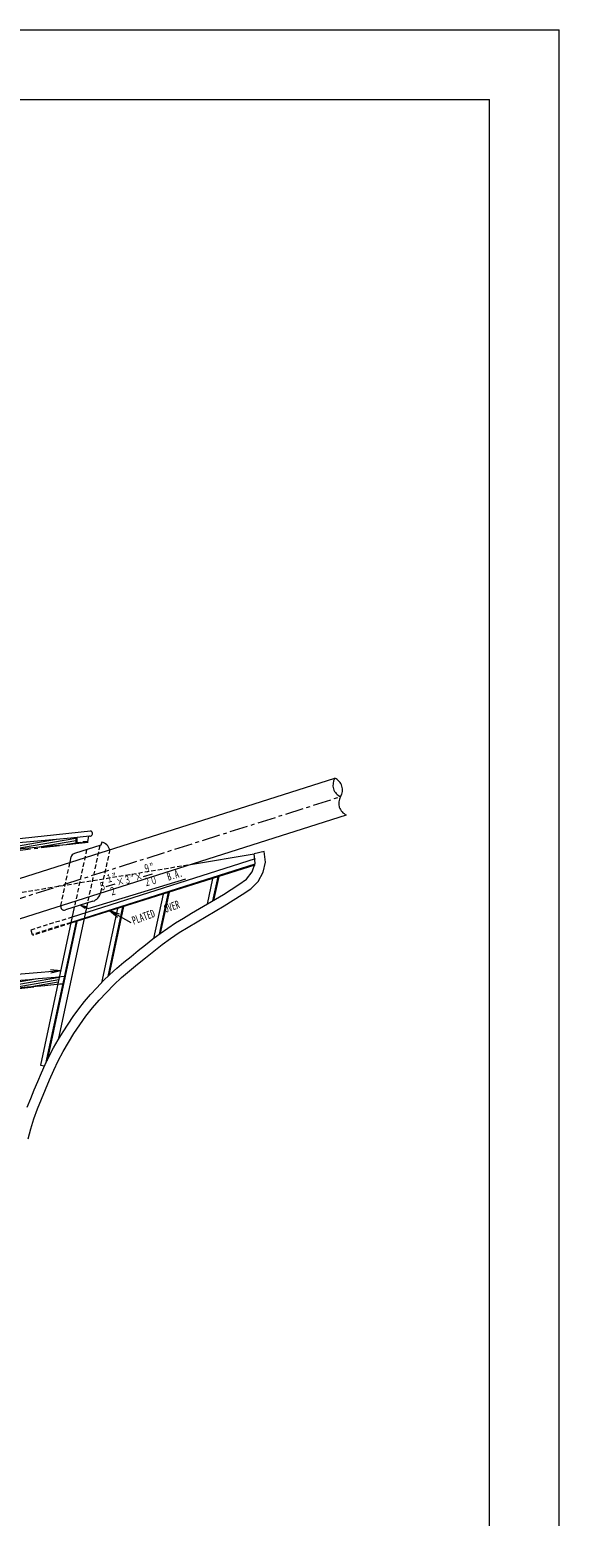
# Model space of a CAD drawing. Units: millimetres, scale not verified. Extents: x -28536 to 28536, y -20184 to 20184.
# Drawn here: x 21257 to 28536, y -245 to 20184 of the extents above; entities that cross this region are included whole.
import ezdxf
from ezdxf.enums import TextEntityAlignment as Align

# ---------------------------------------------------------------- set-up
doc = ezdxf.new("R2010")
doc.units = ezdxf.units.MM
doc.header["$LTSCALE"] = 50
doc.linetypes.add('CHAIN1', pattern=[8, 5, -1, 1, -1])
doc.linetypes.add('DASHED1', pattern=[1.8, 1.2, -0.6])
for name, color, linetype, lineweight in [('0-0_0', 3, 'Continuous', 18), ('0-1_芯', 4, 'CHAIN1', 18), ('0-2_寸法', 2, 'Continuous', 18), ('0-F_枠', 3, 'Continuous', 18)]:
    doc.layers.add(name, color=color, linetype=linetype, lineweight=lineweight)
doc.styles.add('ＭＳ ゴシック', font='')
doc.styles.get('ＭＳ ゴシック').set_extended_font_data('MS Gothic')

msp = doc.modelspace()

# ---------------------------------------------------------------- linework, layer by layer
at = {"layer": '0-0_0'}
for p, q in [((19819.75, 8111.21), (25450.92, 9896.42)), ((19819.75, 7556.89), (25610.61, 9392.73)), ((18534.13, 8799.01), (22094.19, 9172.48)), ((20644.8, 8888.46), (21623.21, 9060.98)), ((21012.21, 8921.01), (21889.7, 9075.73)), ((21387.63, 8954.97), (21889.58, 9043.47)), ((21771.63, 8990.43), (21889.46, 9011.21)), ((21988.46, 9023.55), (21989.65, 9010.91)), ((21811.52, 8742.65), (21827.16, 8815.59)), ((24357.36, 8787.74), (21840.59, 7989.87)), ((23467.09, 8713.18), (24344.09, 8857.93)), ((24480.31, 8888.88), (24344.09, 8857.93)), ((24349.07, 8705.17), (21822.2, 7904.1)), ((24351.98, 8718.09), (21824.96, 7916.96)), ((23770.77, 8521.84), (23694.73, 8167.24)), ((23841.84, 8544.37), (23770.44, 8211.41)), ((23854.38, 8548.35), (23783.82, 8219.28)), ((22051.4, 8183.7), (21648.38, 6304.29)), ((22126.08, 8207.37), (21748.77, 8087.76)), ((23089.45, 8305.84), (22958.79, 7696.54)), ((23160.52, 8328.38), (23037.82, 7756.17)), ((23173.07, 8332.35), (23051.69, 7766.36)), ((21869.81, 8126.13), (21404.52, 5956.33)), ((22462.64, 8107.13), (22243.72, 7086.28)), ((22533.71, 8129.66), (22328.6, 7173.18)), ((22546.25, 8133.64), (22343.39, 7187.61)), ((21893.27, 7926.63), (21474.23, 5972.54)), ((21905.81, 7930.61), (21495.69, 6018.06)), ((20580.86, 6975.04), (21663.92, 7166.01)), ((20238.68, 6946.95), (21338.09, 7140.8)), ((20928.86, 7004.16), (21656.74, 7132.51)), ((21282.98, 7034.36), (21649.55, 7099)), ((21404.52, 5956.33), (21461.21, 5944.17))]:
    msp.add_line(p, q, dxfattribs=at)
at = {"layer": '0-0_0', "color": 1, "linetype": 'DASHED1'}
for p, q in [((22039.29, 8916.46), (21869.81, 8126.13)), ((22220.88, 8974.03), (22051.4, 8183.7)), ((22356.57, 8915.44), (22229.03, 8320.69)), ((19819.75, 8111.21), (23467.09, 8713.18)), ((21683.75, 8146.83), (21811.52, 8742.65)), ((21840.59, 7989.87), (21271.07, 7809.31)), ((21271.07, 7809.31), (21294.1, 7736.68)), ((21824.96, 7916.96), (21290.64, 7747.57)), ((21822.2, 7904.1), (21294.1, 7736.68))]:
    msp.add_line(p, q, dxfattribs=at)
at = {"layer": '0-0_0'}
for points in [[(22246.14, 9020.13), (22235.38, 8978.62), (21870.06, 8862.81)], [(21889.74, 9085.84), (21889.42, 9001.46), (21960.76, 9008.18)], [(21902.45, 9087.04), (21902.17, 9015.42), (21959.57, 9020.82), (21959.57, 9008.07)], [(22066.2, 9102.5), (22050.52, 9029.42), (21988.46, 9023.55)], [(21222.28, 5377.57), (21269.89, 5495.92), (21319.94, 5613.26), (21369.47, 5730.82), (21418.99, 5848.39), (21470.74, 5964.98), (21526.03, 6079.94), (21585.23, 6192.94), (21648.15, 6303.91), (21714.44, 6412.9), (21783.84, 6519.94), (21856.21, 6624.98), (21931.52, 6727.95), (22010.12, 6828.41), (22092.89, 6925.48), (22179.54, 7019.1), (22267.71, 7111.29), (22357.89, 7201.51), (22452.56, 7287), (22550.35, 7368.91), (22649.59, 7449.07), (22748.8, 7529.27), (22848.07, 7609.4), (22948.24, 7688.39), (23050.1, 7765.19), (23154.32, 7838.74), (23260.95, 7908.76), (23369.33, 7976.05), (23478.83, 8041.5), (23588.95, 8105.9), (23699.3, 8169.9), (23809.37, 8234.39), (23918.43, 8300.58), (24025.99, 8369.17), (24133.12, 8438.42), (24237.48, 8511.66), (24316.15, 8610.61), (24354.57, 8731.88), (24344.09, 8857.93)], [(22212.41, 6849.43), (22311.04, 6954.58), (22411.19, 7058.29), (22516.18, 7157.06), (22626.09, 7250.36), (22738.18, 7341.04), (22850.28, 7431.7), (22962.61, 7522.07), (23076.41, 7610.59), (23192.84, 7695.61), (23312.57, 7775.92), (23434.8, 7852.36), (23558.56, 7926.33), (23683.07, 7999.01), (23807.76, 8071.38), (23931.8, 8144.88), (24054.15, 8221.13), (24175.24, 8299.39), (24295.1, 8379.46), (24399.16, 8478.52), (24465.1, 8606.1), (24496.91, 8746.3), (24480.31, 8888.88)], [(21236.77, 4940.32), (21273.81, 5079.66), (21314.38, 5217.99), (21362.83, 5353.76), (21417.85, 5487.02), (21474.39, 5619.64), (21530.07, 5752.63), (21587.68, 5884.79), (21649.71, 6014.93), (21716.9, 6142.48), (21788.95, 6267.35), (21865.32, 6389.63), (21945.68, 6509.32), (22029.92, 6626.32), (22118.4, 6740.14), (22212.41, 6849.43)]]:
    msp.add_lwpolyline(points, dxfattribs=at)
for centre, radius, start, end in [((25597.6, 9804.34), 173.19, 147.88136, 247.29825), ((25384.08, 9736.65), 173.19, 327.88136, 67.29825), ((25677.45, 9552.5), 173.19, 147.88136, 247.29825), ((3137.22, 208695.5), 200488.58, 273.07187, 275.42141), ((3139.28, 208611.34), 200488.58, 273.07263, 275.41552), ((22086.82, 9138.12), 35.15, 257.89674, 77.89674), ((22206.68, 8867.93), 157.24, 17.58981, 75.46597), ((21889.25, 8802.28), 63.5, 107.58981, 167.89674), ((22080.02, 8352.65), 152.4, 287.58981, 347.89674), ((21733.42, 8136.18), 50.8, 167.89674, 287.58981), ((2280.35, 227818.98), 221499.56, 274.54171, 275.03812), ((2278.91, 227773.79), 221555.97, 274.52445, 275.03144)]:
    msp.add_arc(centre, radius, start, end, dxfattribs=at)
at = {"layer": '0-1_芯'}
for p, q in [((19819.75, 7834.05), (25530.77, 9644.58)), ((22060.99, 9017.65), (18967.03, 8644.84))]:
    msp.add_line(p, q, dxfattribs=at)
msp.add_lwpolyline([(21709.9, 7071.54), (18687.28, 6740.39), (15346.86, 6457.64), (11658.06, 6267.3)], dxfattribs=at)
at = {"layer": '0-2_寸法'}
for p, q in [((22820.74, 8548.51), (22944.66, 8581.53)), ((22059.57, 8106.1), (23402.56, 8514.92)), ((22305.54, 8411.23), (22429.45, 8444.25)), ((21958.03, 8154.1), (22059.57, 8106.1)), ((21958.03, 8154.1), (22033.11, 8133.56)), ((21958.03, 8154.1), (22017.72, 8111.83)), ((22354.73, 8078.79), (22647.53, 7914.31)), ((22354.73, 8078.79), (22486.84, 8032.46)), ((22354.73, 8078.79), (22463.03, 7990.07)), ((21682.45, 7252.41), (18626.2, 6996.32)), ((21682.45, 7252.41), (21543.03, 7265.13)), ((21682.45, 7252.41), (21547.09, 7216.68))]:
    msp.add_line(p, q, dxfattribs=at)
at = {"layer": '0-F_枠'}
for p, q in [((-28535.76, 20184), (28536.24, 20184)), ((28536.24, -20184), (28536.24, 20184)), ((-27575.76, 19224), (27575.76, 19224)), ((27575.76, -19224), (27575.76, 19224))]:
    msp.add_line(p, q, dxfattribs=at)

# ---------------------------------------------------------------- texts
at = {"layer": '0-2_寸法', "style": 'ＭＳ ゴシック', "width": 0.6}
for s, rotation, p in [('１”', 14.92, (22329.3, 8425.29)), ('３”', 14.92, (22577.1, 8405.76)), ('×', 14.92, (22724.34, 8444.99)), ('９”', 14.92, (22844.5, 8562.57)), ('B.A.', 16.931, (23172.43, 8456.69)), ('５', 14.92, (22235.16, 8315.94)), ('２', 14.92, (22376.89, 8249.82)), ('×', 14.92, (22471.02, 8377.29)), ('２０', 14.92, (22848.62, 8375.52)), ('PLATED\u3000 OVER', 19.911, (22696.59, 7854.93))]:
    msp.add_text(s, height=110, rotation=rotation, dxfattribs=at).set_placement(p, align=Align.BOTTOM_LEFT)

doc.saveas('drawing.dxf')
